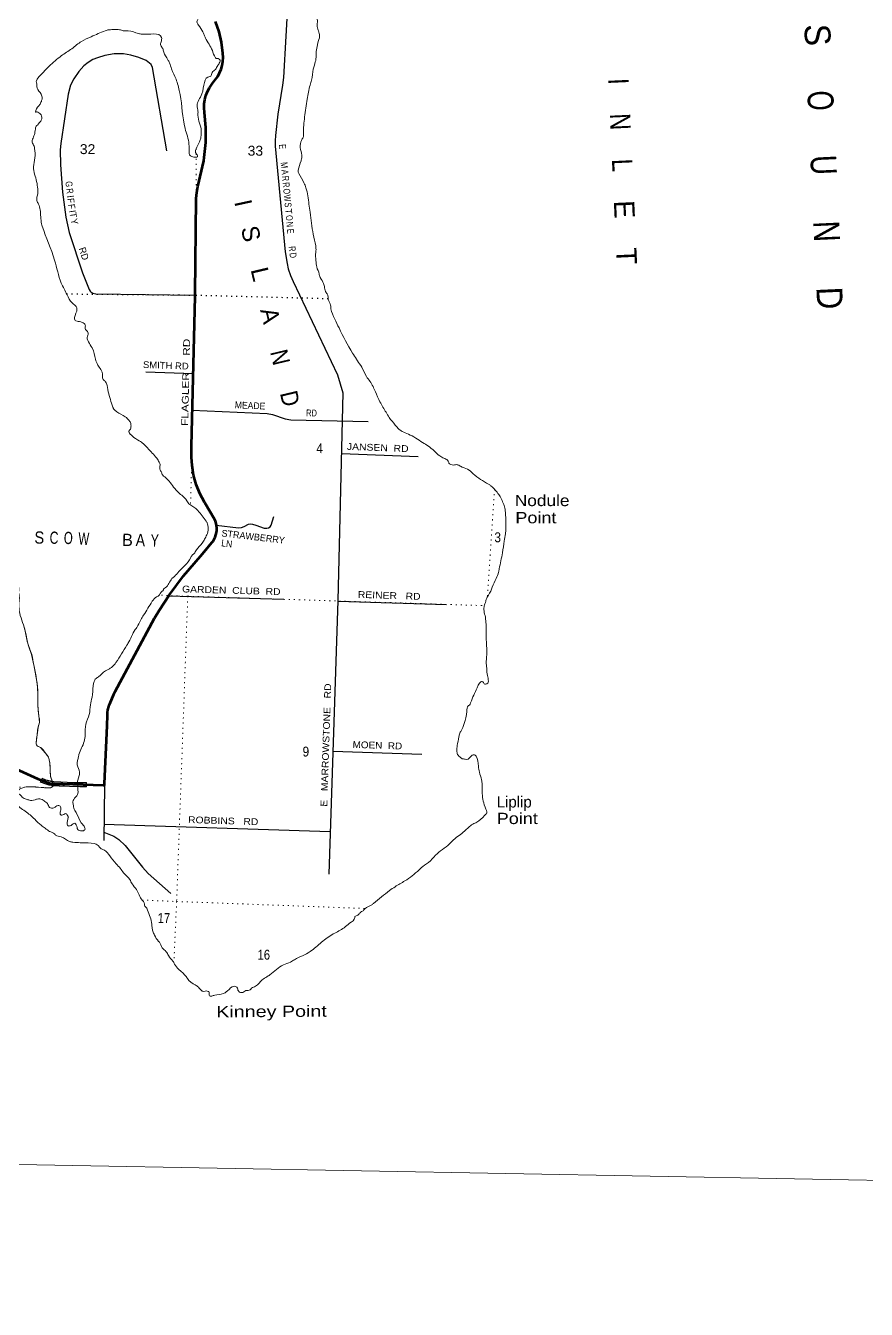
# Model space of a CAD drawing. Header units: feet. Extents: x -493433 to -244333, y 184684 to 373072.
# Drawn here: x -419537 to -404579, y 184934 to 207779 of the extents above; entities that cross this region are included whole.
import ezdxf
from ezdxf.enums import TextEntityAlignment as Align

# ---------------------------------------------------------------- set-up
doc = ezdxf.new("R2010")
doc.units = ezdxf.units.FT
doc.header["$LTSCALE"] = 60
doc.linetypes.add('DOT_DASHED', pattern=[7.7, 5, -1.2, 0.3, -1.2])
doc.linetypes.add('DOTTED', pattern=[1.5, 0.3, -1.2])
for name, color, linetype, lineweight in [('17', 7, 'Continuous', 25), ('23', 7, 'Continuous', 70), ('29', 7, 'Continuous', 25), ('30', 7, 'Continuous', 13), ('39', 7, 'Continuous', 13), ('4', 7, 'Continuous', 13), ('41', 7, 'Continuous', 13), ('44', 7, 'DOT_DASHED', 13), ('59', 7, 'Continuous', 13), ('6', 7, 'DOTTED', 25), ('61', 7, 'Continuous', 13), ('7', 7, 'DOTTED', 13)]:
    doc.layers.add(name, color=color, linetype=linetype, lineweight=lineweight)
doc.layers.add('42', color=7, linetype='Continuous')

msp = doc.modelspace()

# ---------------------------------------------------------------- linework, layer by layer
at = {"layer": '23'}
for points in [[(-418057.69, 195659.72), (-418050.07, 195684.83), (-418039.45, 195709.72), (-417966.97, 195879.51), (-417955.38, 195904.27), (-417941.93, 195929.51), (-417245.86, 197235.72), (-417162.48, 197372.28), (-416985.62, 197645.36), (-416725.71, 197988.53), (-416427.44, 198339.57), (-416361.93, 198416.29), (-416224.04, 198579.14), (-416202.84, 198604.17), (-416187.94, 198629.14), (-416182.08, 198638.97), (-416164.62, 198676.61), (-416151.18, 198715.86), (-416141.93, 198756.31), (-416136.95, 198797.5), (-416136.3, 198838.99), (-416140, 198880.31), (-416147.99, 198921.03), (-416160.2, 198960.68), (-416176.48, 198998.84), (-416350.41, 199289.62), (-416356.32, 199299.52), (-416436.91, 199453.37), (-416500.98, 199614.8), (-416547.83, 199782.04), (-416576.94, 199953.27), (-416586.32, 200100.57), (-416588.52, 200135.03), (-416588.58, 200150.57), (-416589.15, 200294.28), (-416520.33, 202959.88), (-416519.62, 202987.11), (-416519.37, 203009.88), (-416500.76, 204696.79), (-416501.17, 204702.19), (-416492.11, 204811.15), (-416471.72, 204918.57), (-416368.68, 205371.92), (-416358.71, 205429.85), (-416330.1, 205697.45), (-416329.62, 205966.57), (-416357.27, 206234.26), (-416357.63, 206237.32), (-416362.38, 206313.29), (-416359.15, 206389.34), (-416348, 206464.64), (-416329.03, 206538.35), (-416302.47, 206609.68), (-416266.76, 206674.47), (-416207.49, 206762.51), (-416139.35, 206843.86), (-416119.25, 206875.61), (-416086.58, 206937.74), (-416060.58, 207002.95), (-416041.55, 207070.53), (-416029.68, 207139.72), (-416025.11, 207209.77), (-416028.83, 207291.41), (-416051.86, 207482.11), (-416094.7, 207669.36), (-416156.87, 207851.11)], [(-420851.16, 195069.89), (-419317.56, 194375.52), (-419162.07, 194313.2), (-419113.11, 194299.4), (-419053.1, 194291.74), (-418160.48, 194262.17), (-418135.66, 194261.63), (-418134.37, 194290.77), (-418088.47, 195320.24), (-418083.5, 195507.08), (-418082.84, 195532), (-418079.16, 195557.08), (-418072.76, 195600.77), (-418057.69, 195659.72)]]:
    msp.add_lwpolyline(points, dxfattribs=at)
at = {"layer": '29'}
for p, q in [((-417395.84, 201615.63), (-416555.81, 201585.45)), ((-413920.07, 200163.41), (-412554.26, 200112.21)), ((-416996.89, 197630.48), (-414950.69, 197573.64)), ((-413980.14, 197537.87), (-412046.82, 197475.75)), ((-414069.09, 194867.63), (-412490.09, 194816.64)), ((-418135.66, 194261.63), (-418146.62, 193280.3)), ((-418143.42, 193566.7), (-414116.61, 193439.74))]:
    msp.add_line(p, q, dxfattribs=at)
for points in [[(-414868.41, 208334.33), (-414950.15, 206853.42), (-414966.46, 206719.33), (-415049.83, 206206.18), (-415093.94, 205826.61), (-415098.84, 205728.5), (-415096.32, 205634.67), (-414919.75, 203756.07), (-414883.12, 203545.75), (-414863.5, 203452.56), (-414824.28, 203329.93), (-414779.37, 203225.99), (-413986.76, 201563.52), (-413895.31, 201245.76), (-413979.96, 197545.73), (-414141.88, 192680.27)], [(-417022.2, 205553.69), (-417280.6, 207036.99), (-417303.99, 207087.36), (-417391.02, 207161.24), (-417520.84, 207213.57), (-417663.03, 207252.81), (-417797.86, 207278.37), (-417962.11, 207277.34), (-418128.78, 207247.23), (-418256.28, 207208.67), (-418339.63, 207174.33), (-418422.98, 207125.28), (-418500.01, 207063.58), (-418589.68, 206963.41), (-418677.66, 206832.61), (-418736.77, 206718.16), (-418781.82, 206560.2), (-418912.92, 205683.74), (-418923.08, 205570.36), (-418918.17, 205300.58), (-418881.68, 204814.84), (-418820.12, 204368.61), (-418760.05, 204099.68), (-418528.29, 203382.82), (-418406.57, 203080.71), (-418391.12, 203056.49), (-418369.05, 203034.42), (-418342.09, 203017.25), (-418285.71, 203004.99), (-416523.12, 202984.14)], [(-416572.56, 200936.88), (-415242.68, 200873.74), (-415142.96, 200857.78), (-414919.61, 200780.08), (-414819.37, 200764.58), (-413442.21, 200735.02)], [(-416144.34, 198890.21), (-415750.92, 198844.26), (-415696.35, 198847), (-415647.96, 198863.88), (-415571.31, 198905.51), (-415537.65, 198910.48), (-415503.33, 198908.02), (-415443.34, 198891.44), (-415295.94, 198836.77), (-415248.38, 198834.45), (-415216.51, 198844.26), (-415187.1, 198861.43), (-415169.02, 198887.19), (-415118.62, 199045.58)], [(-418145, 193425.24), (-417969.29, 193354.12), (-417876.32, 193296.64), (-417767.43, 193189.8), (-417458.71, 192802.19), (-417356.62, 192688.41), (-416954.86, 192337)]]:
    msp.add_lwpolyline(points, dxfattribs=at)
at = {"layer": '39'}
for p, q in [((-418620.39, 194309.72), (-418584.68, 194434.3)), ((-419044.72, 194246.99), (-419098.04, 194214.52))]:
    msp.add_line(p, q, dxfattribs=at)
msp.add_arc((-416560.86, 198829.94), 271.47, 335.21662, 23.28628, dxfattribs=at)
for points in [[(-417138.48, 207460.26), (-417130.59, 207423.95), (-417098.56, 207373.43), (-417080.73, 207308.88), (-417006.76, 207173.55), (-416976.78, 207117), (-416941.01, 207008.04), (-416861.22, 206826.35), (-416799.82, 206598.42), (-416789.97, 206552.03), (-416700.16, 205951.28), (-416630.97, 205668.92), (-416629.64, 205529.91), (-416621.82, 205479.51), (-416511.08, 205438.68), (-416478.76, 205446.58), (-416478.67, 205464.71), (-416512.69, 205519.27), (-416492.05, 205613.84), (-416443.13, 205712.31), (-416422.64, 205778.69), (-416414.13, 205865.27), (-416413.77, 205939.8), (-416455.44, 206076.99), (-416470.85, 206224.12), (-416470.68, 206256.35), (-416486.33, 206355.14), (-416400.56, 206566.23), (-416259.83, 206871.73), (-416251.77, 206871.7), (-416227.27, 206929.99), (-416174.54, 206986.14), (-416127.8, 207054.4), (-416091.21, 207108.61), (-416076.91, 207146.82), (-416078.82, 207166.97), (-416110.96, 207193.32), (-416147.28, 207193.49), (-416161.32, 207207.67), (-416215.15, 207336.86), (-416337.1, 207559.05), (-416361.04, 207613.56), (-416384.97, 207670.08), (-416461.04, 207787.3), (-416484.85, 207865.98), (-416470.64, 207886.05), (-416468.48, 207914.25), (-416478.24, 207978.76), (-416451.62, 208059.21), (-416443.21, 208125.65), (-416476.83, 208260.79), (-416493.99, 208460.3), (-416532.33, 208460.49), (-416596.67, 208503.11), (-416614.81, 208507.23), (-416707.38, 208552), (-416787.74, 208620.89), (-416962.31, 208807.08), (-417092.86, 208924.57), (-417191.42, 208981.46), (-417320.34, 209020.36), (-417386.87, 209028.74), (-417455.48, 209025.05), (-417503.92, 209021.27), (-417653.09, 209044.16), (-417776.12, 209048.79), (-417832.55, 209061.15), (-417900.96, 209097.75), (-417914.65, 209182.42), (-417940.74, 209210.76), (-417968.99, 209208.88), (-417989.18, 209206.97), (-418124.48, 209177.41), (-418270.59, 209006.89), (-418398.4, 208860.46), (-418509.58, 208816.69), (-418519.63, 208824.8), (-418639.56, 209046.98), (-418676.94, 209238.54), (-418678.78, 209274.81), (-418590.93, 209495.98), (-418549.5, 209715.36), (-418537.01, 209791.84), (-418536.86, 209822.06), (-418552.73, 209876.54), (-418656.55, 210096.62), (-418706.31, 210231.84), (-418720.23, 210270.18), (-418773.94, 210425.57), (-418865.82, 210611.35), (-418931.85, 210720.46), (-418995.97, 210807.39), (-419119.9, 211037.66), (-419157.12, 211261.45), (-419147.96, 211483.01), (-419169.05, 211704.72), (-419246.66, 211918.64)], [(-414900.47, 211655.54), (-414872.63, 211574.82), (-414842.54, 211540.42), (-414812.33, 211530.2), (-414798.14, 211544.23), (-414769.87, 211548.13), (-414743.58, 211562.09), (-414727.47, 211555.98), (-414715.59, 211511.59), (-414712.01, 211418.91), (-414682.93, 211185.08), (-414679.05, 211152.82), (-414675.39, 211078.27), (-414692.4, 210905.11), (-414685.2, 210729.8), (-414668.2, 210498.05), (-414689.91, 210189.93), (-414732, 209841.63), (-414787.54, 209626.35), (-414810.35, 209503.57), (-414813.55, 209265.88), (-414792.45, 209048.21), (-414759.02, 208876.81), (-414681.16, 208711.24), (-414617.46, 208541.71), (-414609.49, 208521.53), (-414569.49, 208452.83), (-414535.66, 208357.99), (-414483.57, 208285.21), (-414461.51, 208260.92), (-414393.57, 208131.67), (-414381.81, 208061.1), (-414376.14, 207984.52), (-414346.48, 207865.52), (-414351.01, 207764.82), (-414339.15, 207716.4), (-414325.19, 207684.11), (-414307.47, 207597.4), (-414338.39, 207466.61), (-414344.59, 207436.42), (-414367.37, 207317.69), (-414372.05, 207188.78), (-414398.83, 207078.12), (-414419.37, 207005.7), (-414450.6, 206810.44), (-414477.28, 206719.93), (-414526.94, 206470.38), (-414572.9, 206154.34), (-414594.59, 205852.27), (-414607.08, 205773.78), (-414615.2, 205763.74), (-414650.08, 205647.07), (-414652.27, 205610.82), (-414620.7, 205471.67), (-414633.22, 205387.12), (-414637.31, 205375.06), (-414688.59, 205208.12), (-414690.69, 205189.99), (-414676.77, 205149.64), (-414584.81, 204981.98), (-414548.94, 204893.17), (-414517.39, 204747.97), (-414476.48, 204457.69), (-414419.93, 204068.63), (-414376.6, 203858.92), (-414370.86, 203796.45), (-414379.48, 203685.69), (-414371.83, 203601.05), (-414358.29, 203484.15), (-414314.56, 203357.02), (-414310.64, 203332.84), (-414296.71, 203294.49), (-414234.7, 203189.44), (-414218.94, 203114.82), (-414189.11, 203028.05), (-414161.09, 202983.6), (-414157.22, 202951.35), (-414139.46, 202872.7), (-414117.5, 202826.26), (-414105.82, 202741.6), (-414038.16, 202557.95), (-413960.28, 202398.43), (-413720.44, 201952.07), (-413650.38, 201842.95), (-413632.37, 201814.66), (-413558.29, 201703.49), (-413472.39, 201535.88), (-413410.28, 201450.97), (-413312.37, 201263.14), (-413232.59, 201083.47), (-413124.59, 200897.62), (-413068.56, 200806.69), (-412960.31, 200671.19), (-412896.11, 200600.37), (-412837.83, 200557.79), (-412727.12, 200508.89), (-412473.71, 200358.57)], [(-417515.23, 200391.44), (-417641.23, 200476.72), (-417659.3, 200494.93), (-417679.39, 200511.15), (-417697.4, 200541.45), (-417699.31, 200563.62), (-417666.8, 200609.78), (-417664.71, 200623.88), (-417664.41, 200684.31), (-417688.34, 200740.83), (-417728.44, 200789.37), (-417802.83, 200840.09), (-417949.59, 200937.5), (-417977.66, 200973.9), (-417983.63, 200990.04), (-418066.98, 201264.41), (-418100.55, 201411.62), (-418132.58, 201460.12), (-418156.68, 201482.4), (-418176.21, 201611.41), (-418228.22, 201700.3), (-418252.24, 201738.69), (-418296.09, 201843.65), (-418353.6, 202043.37), (-418435.25, 202255.28), (-418423.01, 202283.41), (-418438.9, 202333.86), (-418476.95, 202388.43), (-418476.64, 202450.87), (-418530.89, 202495.45), (-418579.22, 202511.81), (-418601.39, 202515.95), (-418643.7, 202526.23), (-418663.79, 202542.44), (-418667.62, 202582.74), (-418624.51, 202735.63), (-418628.42, 202759.82), (-418656.46, 202800.25), (-418710.7, 202844.83), (-418800.76, 202990.3), (-418902.61, 203198.29), (-419021.62, 203605.79), (-419240.53, 204209.17), (-419252.42, 204251.53), (-419279.43, 204501.45), (-419307.17, 204602.31), (-419339.12, 204666.92), (-419320.34, 204793.74), (-419321.97, 204872.31), (-419341.49, 205003.35), (-419396.67, 205265.5), (-419373.68, 205426.54), (-419376.9, 205591.74), (-419386.76, 205636.1), (-419418.71, 205702.74), (-419420.58, 205732.96), (-419406.23, 205779.22), (-419375.55, 205861.66), (-419360.95, 205960.3), (-419348.69, 205992.48), (-419322.35, 206014.51), (-419308.14, 206032.57), (-419259.42, 206094.78), (-419249.06, 206149.12), (-419260.96, 206189.46), (-419319.22, 206238.1), (-419347.44, 206242.26), (-419353.51, 206240.28), (-419324.83, 206326.76), (-419288.31, 206368.89), (-419257.75, 206431.19), (-419243.35, 206487.51), (-419261.13, 206562.14), (-419331.21, 206669.24), (-419336.97, 206727.69), (-419338.91, 206743.82), (-419348.79, 206784.16), (-419320.26, 206842.44), (-419220.86, 206952.75), (-419014.1, 207155.2), (-418902.72, 207241.27), (-418714.47, 207369.28), (-418542.35, 207499.38), (-418370.46, 207581.13), (-418121.8, 207688.68), (-418055.15, 207704.48), (-417954.27, 207708.01), (-417867.53, 207705.57), (-417801.04, 207689.13), (-417714.32, 207684.68), (-417528.95, 207639.45), (-417464.45, 207627.04), (-417119.78, 207568.95), (-417126.23, 207488.39), (-417138.48, 207460.26)], [(-417117.94, 199833.57), (-417147.94, 199886.1), (-417151.79, 199924.39), (-417145.58, 199954.57), (-417161.43, 200013.06), (-417205.48, 200079.76), (-417369.97, 200263.87), (-417466.34, 200357.01), (-417517.06, 200392.67)], [(-412473.71, 200358.57), (-412371.14, 200297.63), (-412168.27, 200123.4), (-412093.85, 200080.73), (-412079.76, 200074.61), (-412019.47, 200027.99), (-411997.51, 199983.56), (-411973.37, 199971.35), (-411927.04, 199957.02), (-411888.68, 199964.88), (-411832.24, 199956.55), (-411798.04, 199938.25), (-411673.23, 199885.26), (-411574.8, 199804.19), (-411299.37, 199617.51), (-411259.17, 199591.13), (-411148.81, 199473.75), (-411092.72, 199396.92), (-411050.82, 199304.05), (-411038.84, 199279.82), (-411020.9, 199237.43), (-411005.2, 199148.72), (-410991.92, 198981.47), (-411001.21, 198737.78), (-411022.05, 198606.95), (-411053.37, 198395.6), (-411111.27, 198111.86), (-411123.69, 198051.49), (-411162.57, 197940.9), (-411235.97, 197786.17), (-411246.23, 197749.96), (-411323.6, 197607.33), (-411346.08, 197549.02), (-411350.18, 197536.96), (-411376.86, 197446.45), (-411383.21, 197386.04), (-411363.58, 197279.19), (-411342.61, 197035.35), (-411339.76, 196799.66), (-411332.78, 196584.1), (-411341.66, 196423), (-411333.95, 196350.44), (-411326.43, 196241.64), (-411329.31, 196068.42), (-411355.57, 196062.51), (-411365.66, 196062.56), (-411401.78, 196098.99), (-411425.93, 196109.19), (-411444.16, 196095.17), (-411492.92, 196024.92), (-411505.18, 195994.77), (-411619.47, 195729.44), (-411641.87, 195687.26), (-411656.04, 195677.25), (-411686.82, 195574.68), (-411734.29, 195359.39), (-411793.5, 195218.68), (-411813.83, 195186.55), (-411828.28, 195120.16), (-411859.31, 194967.22), (-411863.81, 194874.59), (-411852.03, 194810.07), (-411795.84, 194751.38), (-411767.7, 194733.11), (-411727.39, 194726.87), (-411717.31, 194724.8), (-411664.86, 194726.56), (-411589.87, 194796.68), (-411539.44, 194796.44), (-411523.39, 194780.25), (-411479.92, 194598.75), (-411464.32, 194491.91), (-411424.65, 194358.77), (-411414.98, 194276.14), (-411415.48, 194175.43), (-411413.78, 194112.98), (-411348.61, 193834.69), (-411338.93, 193754.07), (-411363.23, 193736.06), (-411373.38, 193724.03), (-411511.14, 193603.85), (-411581.92, 193567.94), (-411725.76, 193443.77), (-411924.22, 193287.65), (-411995.18, 193217.5), (-412244.29, 193015.3), (-412370, 192887.01), (-412442.86, 192837.02), (-412538.09, 192752.88), (-412791.2, 192558.76), (-412963.17, 192454.87), (-413062.35, 192384.86), (-413345.89, 192158.66), (-413368.16, 192140.64), (-413503.72, 192058.73), (-413544.25, 192020.65), (-413564.46, 192012.7)], [(-416308.77, 198933.19), (-416311.5, 198937.26), (-416451.77, 199123.26), (-416578.3, 199234.68), (-416646.62, 199287.39), (-416666.61, 199323.75), (-416758.92, 199420.88), (-416779.01, 199437.1), (-416885.41, 199540.36), (-417053.86, 199740.6), (-417071.95, 199752.77), (-417114.04, 199807.37), (-417117.94, 199833.57)], [(-420254.47, 198658.48), (-420244.44, 198646.34), (-420214.31, 198622.02), (-420121.73, 198579.27), (-420013.53, 198431.69), (-420003.47, 198427.62), (-420010.12, 198306.78), (-419996.26, 198254.35), (-419956.28, 198179.62), (-419887.95, 198128.92), (-419799.98, 197971.38), (-419713.85, 197848.08), (-419663.69, 197793.45), (-419662.15, 197698.77), (-419648.56, 197591.95), (-419661.21, 197481.22), (-419655.48, 197414.72), (-419649.69, 197362.32), (-419552.48, 197035.53), (-419501.24, 196791.54), (-419421.71, 196557.5), (-419407.93, 196488.94), (-419327.56, 196019.22), (-419311.63, 195571.97), (-419299.98, 195479.26), (-419290.29, 195400.65), (-419312.96, 195302.06), (-419346.43, 195060.51), (-419346.82, 194981.95), (-419316.71, 194951.6), (-419282.5, 194937.33), (-419152.11, 194791.67), (-419140.07, 194779.51), (-419122.12, 194737.13), (-419104.44, 194642.38), (-419099.15, 194489.26), (-419095.8, 194417.78)], [(-418584.68, 194434.3), (-418578.7, 194494.77), (-418618.42, 194621.86), (-418595.44, 194778.87), (-418589.26, 194805.02), (-418495.3, 195042.24), (-418478.59, 195156.98), (-418467.55, 195348.27), (-418406.17, 195521.21), (-418385.17, 195690.3), (-418356.23, 195829.14), (-418335.08, 196028.46), (-418324.69, 196088.83), (-418283.99, 196161.15), (-418229.33, 196199.15), (-418180.7, 196245.25), (-418047.12, 196335.23), (-417996.53, 196367.21), (-417931.6, 196443.44), (-417734.4, 196752.66), (-417716.1, 196780.78), (-417585.75, 197033.94), (-417559.35, 197068.06), (-417490.08, 197206.7), (-417439.25, 197287.02), (-417284.71, 197534.03), (-417211.71, 197612.23), (-417157.06, 197648.22), (-417132.64, 197692.41), (-417086.03, 197736.5), (-417081.92, 197750.57), (-417053.56, 197774.6), (-416933.72, 197939.19), (-416848.62, 198017.33), (-416832.38, 198037.4), (-416597, 198314.22), (-416580.72, 198344.35), (-416540.17, 198384.44), (-416499.52, 198448.7), (-416394.02, 198569.04), (-416353.32, 198639.34), (-416314.38, 198716.14)], [(-419094.83, 194418.56), (-419081.05, 194381.99), (-419036.88, 194253.49)], [(-413564.46, 192012.7), (-413605.02, 191970.61), (-413653.6, 191934.59), (-413681.9, 191924.65), (-413681.98, 191908.54), (-413775.28, 191804.26), (-413870.47, 191726.17), (-414062.65, 191614.33), (-414271.14, 191468.33), (-414475.71, 191300.14), (-414752.77, 191156.48), (-414825.59, 191114.55), (-414950.91, 191062.79), (-415189.8, 190888.74), (-415220.16, 190866.73), (-415311.2, 190810.78), (-415449, 190682.55), (-415515.75, 190646.62), (-415540.1, 190618.54), (-415618.81, 190606.85), (-415657.26, 190582.86), (-415729.89, 190579.2), (-415751.97, 190601.46), (-415763.93, 190631.73), (-415779.89, 190666.06), (-415826.2, 190682.39), (-415945.61, 190602.41), (-415961.81, 190588.39), (-416018.47, 190552.42), (-416173.92, 190524.99), (-416224.42, 190509.12), (-416256.7, 190509.28), (-416270.74, 190525.46), (-416280.5, 190587.95), (-416292.6, 190592.04), (-416320.78, 190602.25), (-416371.26, 190592.43), (-416395.43, 190598.59), (-416463.66, 190667.41), (-416519.95, 190705.95), (-416658.57, 190819.43), (-416670.56, 190839.63), (-416803.02, 190973.22), (-416817.08, 190985.37), (-416887.23, 191076.36), (-416917.23, 191128.87), (-416997.41, 191227.97), (-417035.39, 191298.65), (-417107.64, 191369.5), (-417155.58, 191466.42), (-417171.63, 191482.61), (-417243.7, 191591.73), (-417273.58, 191666.41), (-417287.41, 191726.91), (-417291.14, 191787.35), (-417366.54, 192037.48), (-417382.5, 192071.81), (-417420.59, 192120.33), (-417426.4, 192168.7), (-417458.47, 192209.14), (-417466.5, 192217.24), (-417564.4, 192405.04), (-417642.57, 192506.14), (-417684.54, 192582.89), (-417794.88, 192702.26), (-417852.98, 192783.12), (-417925.2, 192862.03), (-418041.48, 193005.61), (-418131.76, 193102.74), (-418176.04, 193123.1), (-418206.21, 193141.37), (-418246.31, 193189.92), (-418282.51, 193212.25), (-418318.77, 193222.5), (-418528.48, 193235.62), (-418564.78, 193237.8), (-418697.86, 193246.52), (-418756.3, 193258.88), (-418905.15, 193340.19), (-419003.82, 193374.91), (-419023.89, 193395.15), (-419110.41, 193439.89), (-419188.8, 193494.66), (-419263.18, 193547.4), (-419375.59, 193656.72), (-419544.32, 193798.54), (-419725.17, 193936.39), (-419781.37, 193995.08), (-419885.88, 194070.12), (-419901.96, 194082.28), (-419918.09, 194084.38), (-419996.53, 194131.09), (-420010.55, 194149.28), (-420018.63, 194147.31), (-420020.34, 194207.74), (-420030.29, 194236), (-420058.38, 194268.36)], [(-419096.65, 194214.52), (-419111.19, 194215.63), (-419142.33, 194214.02), (-419263.31, 194222.67), (-419454.88, 194233.68), (-419549.73, 194226.08), (-419624.47, 194202.28), (-419660.9, 194180.31), (-419665.14, 194138.02), (-419657.2, 194111.8), (-419643.15, 194097.63), (-419580.92, 194036.9), (-419510.46, 194008.35), (-419452.05, 193991.95), (-419343.03, 194011.57), (-419332.93, 194015.54), (-419242.21, 194005.02), (-419177.87, 193962.42), (-419149.77, 193934.08), (-419111.77, 193867.42), (-419077.56, 193853.15), (-419033.14, 193858.98), (-418960.32, 193900.92), (-418934.12, 193896.76), (-418910.17, 193846.28), (-418922.71, 193757.72), (-418916.76, 193737.55), (-418894.62, 193727.37), (-418821.87, 193755.22), (-418789.77, 193720.81), (-418777.8, 193692.56), (-418777.84, 193684.5), (-418800.6, 193569.8), (-418782.6, 193539.5), (-418728.09, 193547.28), (-418663.37, 193583.22), (-418621.38, 193508.49), (-418611.48, 193472.19), (-418563.17, 193451.81), (-418508.7, 193451.54), (-418484.42, 193469.55), (-418498.22, 193532.06), (-418552.37, 193594.77), (-418630.23, 193758.3), (-418672.22, 193833.04), (-418691.96, 193919.74), (-418693.94, 193927.81), (-418695.77, 193964.07), (-418653, 194046.45), (-418624.63, 194072.5), (-418608.27, 194116.73), (-418605.97, 194173.13), (-418620.39, 194309.73)]]:
    msp.add_spline(points, degree=3, dxfattribs=at)
at = {"layer": '4'}
msp.add_lwpolyline([(-489136.84, 372822.34), (-458570.27, 372170.54), (-428002.84, 371560.78), (-397434.59, 370993.07), (-366865.58, 370467.41), (-336295.9, 369983.8), (-305725.57, 369542.24), (-275154.66, 369142.74), (-244583.22, 368785.28), (-246606.46, 184933.95), (-277430.78, 185294.37), (-308254.58, 185697.19), (-339077.78, 186142.4), (-369900.35, 186630.01), (-400722.22, 187160.02), (-431543.33, 187732.42), (-462363.63, 188347.22), (-493183.05, 189004.41)], close=True, dxfattribs=at)
msp.add_lwpolyline([(-489136.84, 372822.34), (-458570.27, 372170.54), (-428002.84, 371560.78), (-397434.59, 370993.07), (-366865.58, 370467.41), (-336295.9, 369983.8), (-305725.57, 369542.24), (-275154.66, 369142.74), (-244583.22, 368785.28), (-246606.46, 184933.95), (-277430.78, 185294.37), (-308254.58, 185697.19), (-339077.78, 186142.4), (-369900.35, 186630.01), (-400722.22, 187160.02), (-431543.33, 187732.42), (-462363.63, 188347.22), (-493183.05, 189004.41)], close=True, dxfattribs=at)
at = {"layer": '44'}
for points in [[(-419096.04, 194422.54), (-419105.2, 194653.7), (-419124.34, 194745.6), (-419151.34, 194790.87), (-419275.99, 194930.68), (-419286.59, 194940.53), (-419315.34, 194950.76), (-419332.91, 194962.76), (-419345.73, 194978.68), (-419350.34, 195004.86), (-419345.67, 195066.6), (-419315.12, 195288.72), (-419290.24, 195384.34), (-419318.62, 195668.19), (-419318.62, 195668.19), (-419321.05, 195952.77), (-419340.86, 196109.75), (-419395.8, 196423.83), (-419430.27, 196589.9), (-419479.03, 196722.75), (-419504.97, 196806.38), (-419536.65, 196962.45), (-419568.17, 197091.17)], [(-420019.64, 194204.52), (-419510.79, 194231.71), (-419179.22, 194218.3), (-419097.16, 194213.28), (-419072.04, 194226.68), (-419036.88, 194253.49), (-419096.04, 194422.54)]]:
    msp.add_lwpolyline(points, dxfattribs=at)
at = {"layer": '59'}
for p, q in [((-419281.38, 194317.73), (-419244.67, 194384.21)), ((-418453.19, 194307.79), (-418453.07, 194232.2))]:
    msp.add_line(p, q, dxfattribs=at)
for points in [[(-419281.38, 194317.73), (-419242.42, 194301.4), (-419196.45, 194283.72), (-419125.32, 194264.35), (-419030.77, 194250.88), (-418937.95, 194246.67), (-418754.92, 194237.41), (-418571.89, 194233.2), (-418453.07, 194232.2)], [(-418461.07, 194240.27), (-418571.76, 194241.2), (-418754.63, 194245.41), (-418937.57, 194254.66), (-419030.02, 194258.85), (-419123.7, 194272.2), (-419193.96, 194291.33), (-419239.44, 194308.82), (-419270.06, 194321.66), (-419241.06, 194374.19)], [(-419244.67, 194384.21), (-419175.63, 194356.97), (-419095.82, 194336.76), (-419033.37, 194327.5), (-418909.33, 194320.76), (-418687.26, 194311.5), (-418453.19, 194307.79)], [(-419241.06, 194374.19), (-419178.09, 194349.34), (-419097.39, 194328.91), (-419034.18, 194319.53), (-418909.71, 194312.77), (-418687.49, 194303.5), (-418461.17, 194299.91), (-418461.07, 194240.27)]]:
    msp.add_lwpolyline(points, dxfattribs=at)
at = {"layer": '6'}
for p, q in [((-418808.92, 203005.44), (-416810.93, 202986.46)), ((-416810.93, 202986.46), (-416511.78, 202983.61)), ((-416511.78, 202983.61), (-414151.55, 202922.85))]:
    msp.add_line(p, q, dxfattribs=at)
at = {"layer": '61'}
for centre, radius, start, end in [((-418978.67, 194969.52), 678.43, 240.76487, 267.45369), ((-418458.34, 200901.56), 6622, 264.27737, 270.53617)]:
    msp.add_arc(centre, radius, start, end, dxfattribs=at)
at = {"layer": '7'}
for p, q in [((-416501.4, 205588.94), (-416511.78, 202983.61)), ((-416515.14, 202983.59), (-416602.04, 199252.97)), ((-411196.45, 199532.01), (-411318.75, 197618.42)), ((-416652.56, 197623.47), (-417162.04, 197643.72)), ((-416652.56, 197623.47), (-416851.08, 192191.95)), ((-416652.56, 197623.47), (-411373.7, 197458.01)), ((-416851.08, 192191.95), (-416899.69, 191097.93))]:
    msp.add_line(p, q, dxfattribs=at)
msp.add_lwpolyline([(-417467.16, 192218.13), (-416851.08, 192191.95), (-413490.47, 192067.32)], dxfattribs=at)

# ---------------------------------------------------------------- texts
at = {"layer": '17', "width": 1.3}
msp.add_text('FLAGLER     RD', height=120.9, rotation=88.666, dxfattribs=at).set_placement((-416647.39, 200653.57))
at = {"layer": '30'}
for s, rotation, width, p in [('E', 275.369, 0.8, (-415024.64, 205620.12)), ('M', 275.369, 0.75, (-414993.7, 205290.87)), ('A', 275.369, 0.85, (-414982.16, 205168.1)), ('G', 274.296, 0.65, (-418824.68, 204954.45)), ('R', 275.369, 0.75, (-414971.37, 205053.34)), ('R', 275.369, 0.75, (-414960.76, 204940.46)), ('R', 276.296, 0.75, (-418809.54, 204829.1)), ('F', 277.855, 0.9, (-418790.73, 204656.27)), ('O', 275.369, 0.7, (-414949.97, 204825.67)), ('W', 275.369, 0.65, (-414938.52, 204703.84)), ('F', 277.855, 0.9, (-418776.01, 204551.88)), ('S', 275.369, 0.8, (-414927.2, 204583.43)), ('T', 275.369, 0.95, (-414916.37, 204468.19)), ('O', 275.369, 0.7, (-414905.41, 204351.54)), ('N', 275.369, 0.75, (-414894.62, 204236.78)), ('E', 275.369, 0.8, (-414884.05, 204115.12)), ('R', 275.369, 0.75, (-414853.77, 203802.16)), ('D', 277.88, 0.8, (-414837.38, 203683.79))]:
    msp.add_text(s, height=120, rotation=rotation, dxfattribs=dict(at, width=width)).set_placement(p, align=Align.CENTER)
for s, rotation, p in [('I', 276.855, (-418799.44, 204730.67)), ('I', 277.855, (-418759.5, 204465.64)), ('T', 277.855, (-418750.61, 204401.17)), ('Y', 282.591, (-418727.94, 204279.19))]:
    msp.add_text(s, height=120, rotation=rotation, dxfattribs=at).set_placement(p, align=Align.CENTER)
for s, rotation, p in [('RD', 287.916, (-418593.96, 203813.51)), ('STRAWBERRY', 353.338, (-416057.39, 198689.83))]:
    msp.add_text(s, height=120, rotation=rotation, dxfattribs=at).set_placement(p)
for s, rotation, width, p in [('SMITH RD', 357.942, 1.05, (-417451.46, 201687.66)), ('MEADE', 357.282, 0.95, (-415817.61, 200971.95)), ('RD', 358.77, 0.8, (-414547.43, 200828.76)), ('JANSEN  RD', 357.853, 1.15, (-413822.18, 200231.12)), ('LN', 353.338, 0.95, (-416061.37, 198514.01)), ('GARDEN  CLUB  RD', 358.409, 1.15, (-416755.87, 197693.81)), ('REINER   RD', 358.16, 1.15, (-413628.71, 197596.61)), ('E   MARROWSTONE   RD', 88.094, 1.15, (-414172.06, 193877.89)), ('MOEN  RD', 358.15, 1.1, (-413721.19, 194926.43)), ('ROBBINS   RD', 358.194, 1.15, (-416648.97, 193589.62))]:
    msp.add_text(s, height=120, rotation=rotation, dxfattribs=dict(at, width=width)).set_placement(p)
at = {"layer": '41'}
for s, height, rotation, width, p in [('S', 459.4, 272.64, 0.95, (-405683.86, 207797.6)), ('I', 362.7, 272.638, 0.85, (-409172.23, 206835.45)), ('O', 459.4, 272.642, 0.75, (-405629.27, 206613.59)), ('N', 362.7, 272.643, 0.85, (-409143.37, 206209.76)), ('L', 362.7, 272.641, 0.85, (-409106.07, 205401.49)), ('U', 459.4, 272.64, 0.8, (-405576.32, 205465.72)), ('N', 459.4, 272.639, 0.85, (-405522.39, 204296.19)), ('D', 459.4, 272.64, 0.9, (-405468.12, 203119.43)), ('S', 217.6, 358.208, 0.9, (-419384.62, 198562.93)), ('C', 217.6, 358.206, 0.75, (-419113.9, 198559.69)), ('O', 217.6, 358.21, 0.7, (-418860.27, 198555.47)), ('W', 217.6, 358.207, 0.7, (-418601.31, 198542.21)), ('A', 217.6, 358.206, 0.85, (-417580.41, 198519.88)), ('Y', 217.6, 358.209, 0.75, (-417316.57, 198510.14))]:
    msp.add_text(s, height=height, rotation=rotation, dxfattribs=dict(at, width=width)).set_placement(p)
for s, height, rotation, p in [('E', 362.7, 272.642, (-409071.92, 204661.7)), ('T', 362.7, 272.642, (-409033.05, 203819.22)), ('B', 217.6, 358.206, (-417825.94, 198522.35))]:
    msp.add_text(s, height=height, rotation=rotation, dxfattribs=at).set_placement(p)
at = {"layer": '42'}
for s, rotation, p in [('I', 282.316, (-415826.96, 204644.59)), ('S', 283.338, (-415710.62, 204174.25)), ('A', 283.334, (-415365.35, 202717.94))]:
    msp.add_text(s, height=309.1, rotation=rotation, dxfattribs=at).set_placement(p)
for s, height, rotation, width, p in [('L', 309.1, 283.337, 1.05, (-415536.29, 203439)), ('N', 309.1, 283.334, 0.9, (-415188.8, 201973.21)), ('D', 309.1, 283.337, 0.9, (-415014.53, 201237.95)), ('Kinney Point', 201.5, 0.316, 1.3, (-416144.77, 190130.33))]:
    msp.add_text(s, height=height, rotation=rotation, dxfattribs=dict(at, width=width)).set_placement(p)
for s, width, p in [('Nodule', 1.15, (-410833.94, 199228.28)), ('Point', 1.2, (-410823.88, 198923.44)), ('Point', 1.2, (-411155.53, 193570.21))]:
    msp.add_text(s, height=200, dxfattribs=dict(at, width=width)).set_placement(p)
msp.add_text('Liplip', height=200, dxfattribs=at).set_placement((-411155.54, 193865.01))
at = {"layer": '7'}
for s, rotation, width, p in [('32', 359.719, 1.05, (-418573.42, 205493.5)), ('33', 359.718, 1.05, (-415587.3, 205465.26)), ('4', 359.717, 0.9, (-414365.23, 200171.03)), ('3', 359.716, 0.9, (-411197.35, 198585.42)), ('9', 359.717, 0.9, (-414610.42, 194772.16)), ('17', 359.718, 0.85, (-417188.58, 191808.94)), ('16', 359.718, 0.85, (-415411.29, 191157.99))]:
    msp.add_text(s, height=176.3, rotation=rotation, dxfattribs=dict(at, width=width)).set_placement(p)

doc.saveas('drawing.dxf')
